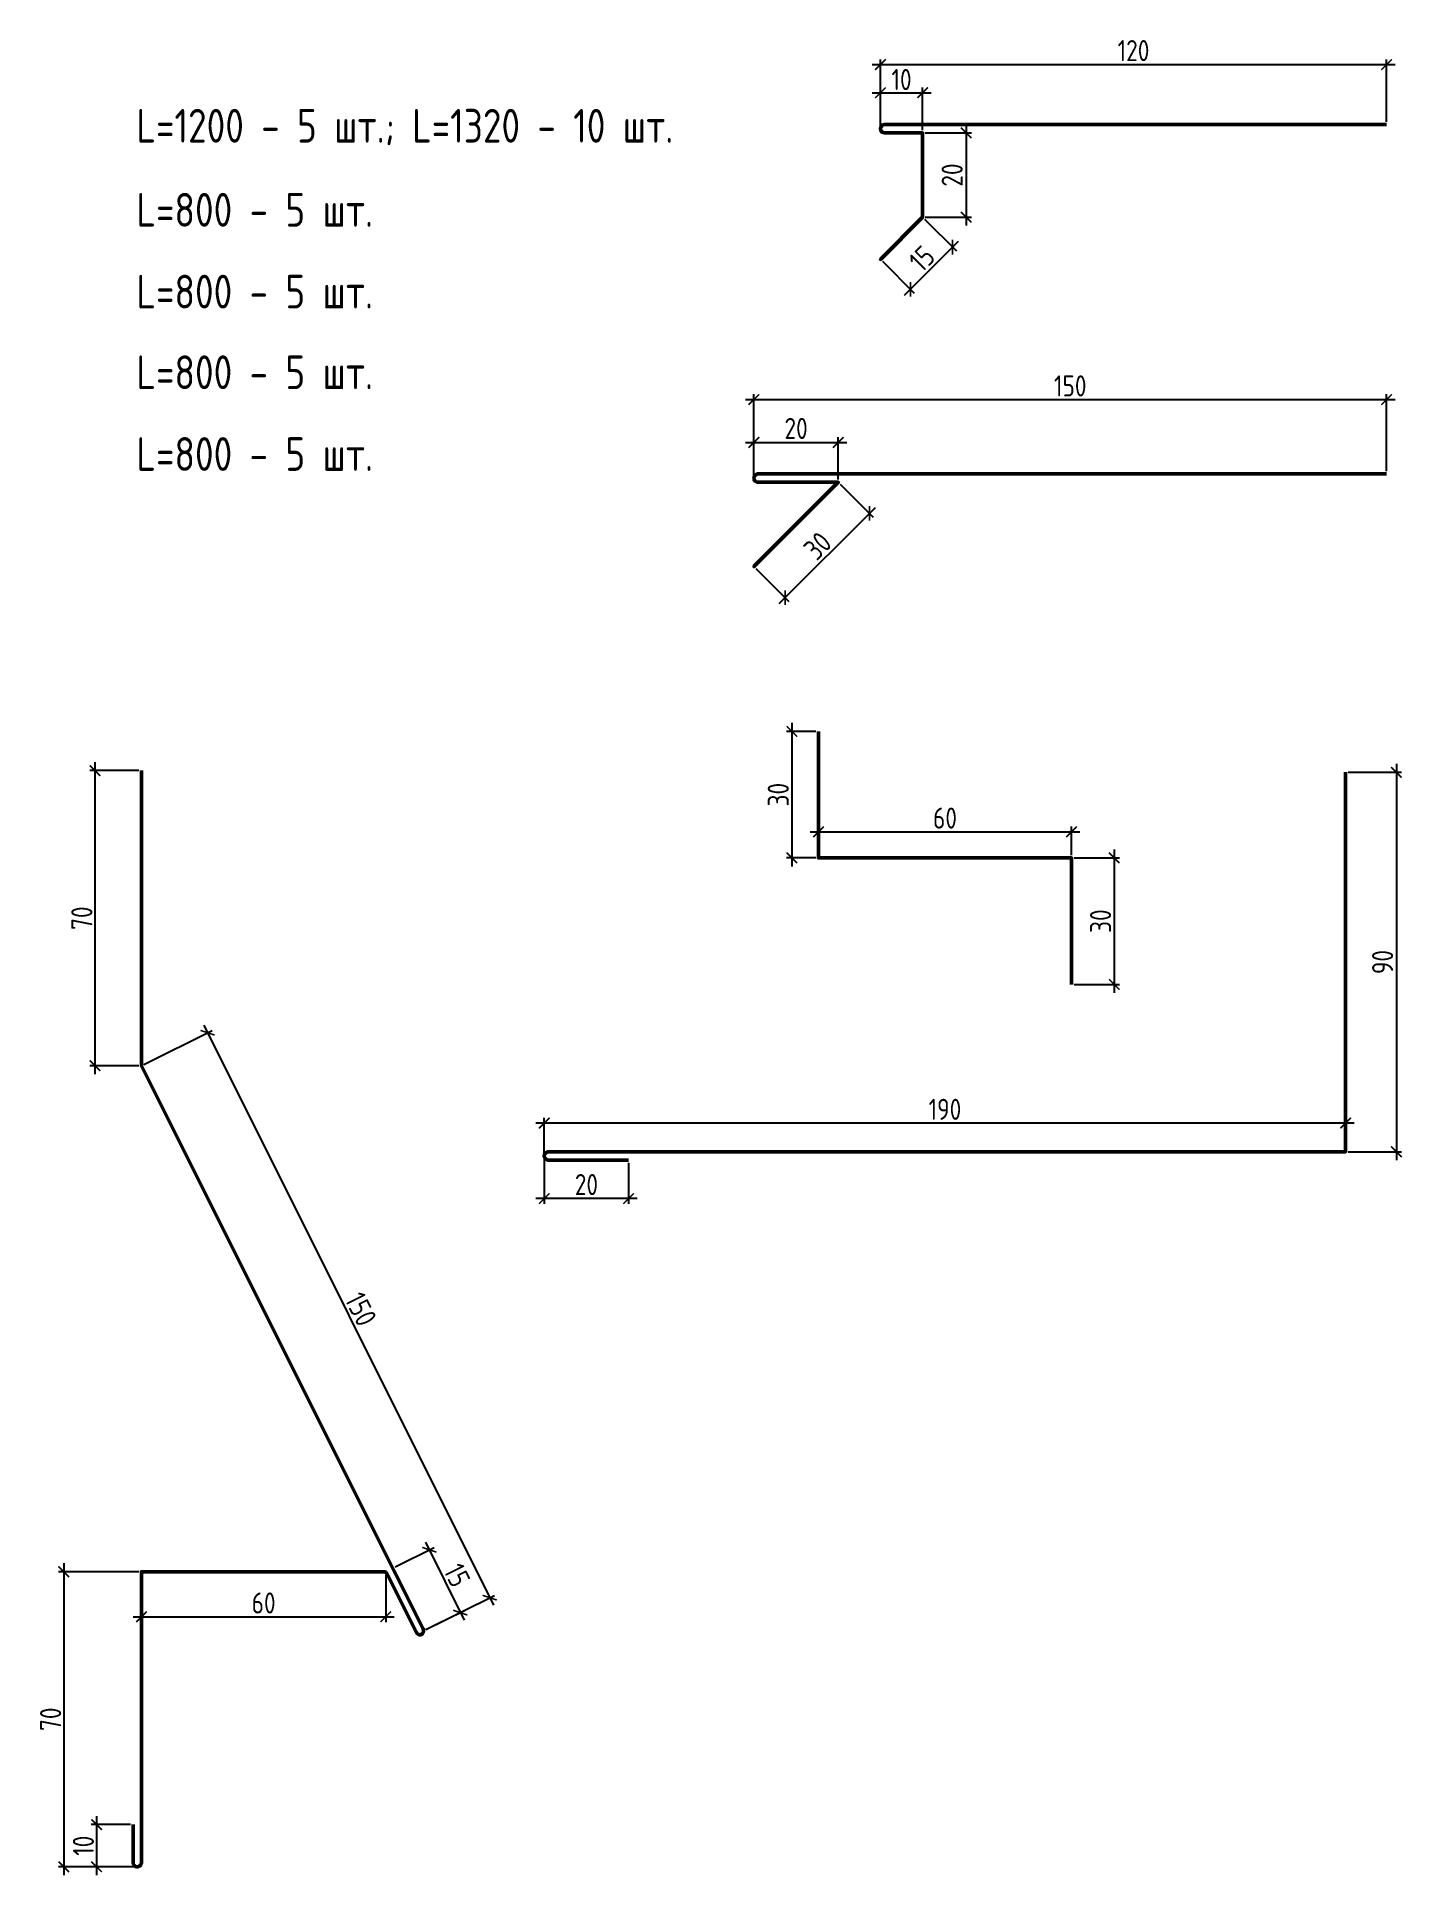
# Model space of a CAD drawing. Header units: millimetres. Extents: x 17 to 341, y 44 to 480.
import ezdxf

# ---------------------------------------------------------------- set-up
doc = ezdxf.new("R2010")
doc.units = ezdxf.units.MM
doc.styles.add('GOST 2.304', font='CS_Gost2304.shx')
doc.styles.add('SPDS', font='SPDS.shx')
doc.dimstyles.new('SPDS', dxfattribs={"dimtxt": 2.5, "dimasz": 2.5, "dimexe": 1.25, "dimexo": 0.625, "dimtad": 1, "dimtoh": 1, "dimdec": 0, "dimrnd": 0.001, "dimtxsty": 'SPDS', "dimblk": 'ARCHTICK', "dimcen": 2.5, "dimdle": 2, "dimadec": 0, "dimazin": 2, "dimtfac": 1, "dimtdec": 0, "dimtmove": 1, "dimatfit": 3, "dimfxl": 1, "dimtolj": 1, "dimtzin": 0, "dimarcsym": 0})

# ---------------------------------------------------------------- blocks, each defined once
blk = doc.blocks.new('_ArchTick')
at = {"color": 0, "linetype": 'ByBlock', "const_width": 0.15}
blk.add_lwpolyline([(-0.5, -0.5), (0.5, 0.5)], dxfattribs=at)
blk = doc.blocks.new('*D1')
at = {"color": 0, "lineweight": -2, "ltscale": 2, "transparency": 16777216}
for p, q in [((185.26, 393.52), (339.26, 393.52)), ((187.26, 375.52), (187.26, 394.77)), ((337.26, 376.52), (337.26, 394.77))]:
    blk.add_line(p, q, dxfattribs=at)
at = {"layer": 'Defpoints', "color": 0, "ltscale": 2, "transparency": 16777216}
for p in [(337.26, 393.52), (337.26, 375.9), (187.26, 374.9)]:
    blk.add_point(p, dxfattribs=at)
at = {"color": 0, "lineweight": -2, "ltscale": 2, "transparency": 16777216, "xscale": 2.5, "yscale": 2.5, "zscale": 2.5, "rotation": 180}
blk.add_blockref('_ArchTick', (187.26, 393.52), dxfattribs=at)
at = {"color": 0, "lineweight": -2, "ltscale": 2, "transparency": 16777216, "xscale": 2.5, "yscale": 2.5, "zscale": 2.5}
blk.add_blockref('_ArchTick', (337.26, 393.52), dxfattribs=at)
at = {"color": 0, "ltscale": 2, "transparency": 16777216, "insert": (262.26, 396.75), "char_height": 5, "attachment_point": 5, "style": 'SPDS'}
blk.add_mtext('\\A1;150', dxfattribs=at)
blk = doc.blocks.new('*D2')
at = {"color": 0, "lineweight": -2, "ltscale": 2, "transparency": 16777216}
for p, q in [((187.26, 375.52), (187.26, 384.59)), ((207.26, 374.52), (207.26, 384.59)), ((185.26, 383.34), (209.26, 383.34))]:
    blk.add_line(p, q, dxfattribs=at)
at = {"layer": 'Defpoints', "color": 0, "ltscale": 2, "transparency": 16777216}
for p in [(207.26, 383.34), (187.26, 374.9), (207.26, 373.9)]:
    blk.add_point(p, dxfattribs=at)
at = {"color": 0, "lineweight": -2, "ltscale": 2, "transparency": 16777216, "xscale": 2.5, "yscale": 2.5, "zscale": 2.5, "rotation": 180}
blk.add_blockref('_ArchTick', (187.26, 383.34), dxfattribs=at)
at = {"color": 0, "lineweight": -2, "ltscale": 2, "transparency": 16777216, "xscale": 2.5, "yscale": 2.5, "zscale": 2.5}
blk.add_blockref('_ArchTick', (207.26, 383.34), dxfattribs=at)
at = {"color": 0, "ltscale": 2, "transparency": 16777216, "insert": (197.26, 386.66), "char_height": 5, "attachment_point": 5, "style": 'SPDS'}
blk.add_mtext('\\A1;20', dxfattribs=at)
blk = doc.blocks.new('*D3')
at = {"color": 0, "lineweight": -2, "ltscale": 2, "transparency": 16777216}
for p, q in [((207.71, 373.46), (215.52, 365.64)), ((193.22, 345.11), (216.05, 367.94)), ((187.71, 353.46), (195.52, 345.64))]:
    blk.add_line(p, q, dxfattribs=at)
at = {"layer": 'Defpoints', "color": 0, "ltscale": 2, "transparency": 16777216}
for p in [(207.26, 373.9), (214.64, 366.52), (187.26, 353.9)]:
    blk.add_point(p, dxfattribs=at)
at = {"color": 0, "lineweight": -2, "ltscale": 2, "transparency": 16777216, "xscale": 2.5, "yscale": 2.5, "zscale": 2.5}
for p, rotation in [((214.64, 366.52), 45), ((194.64, 346.52), 225)]:
    blk.add_blockref('_ArchTick', p, dxfattribs=dict(at, rotation=rotation))
at = {"color": 0, "ltscale": 2, "transparency": 16777216, "insert": (202.36, 358.81), "char_height": 5, "attachment_point": 5, "rotation": 45, "style": 'SPDS'}
blk.add_mtext('\\A1;30', dxfattribs=at)
blk = doc.blocks.new('*D4')
at = {"color": 0, "lineweight": -2, "ltscale": 2, "transparency": 16777216}
for p, q in [((215.26, 472.96), (339.26, 472.96)), ((217.26, 458.38), (217.26, 474.21)), ((337.26, 459.38), (337.26, 474.21))]:
    blk.add_line(p, q, dxfattribs=at)
at = {"layer": 'Defpoints', "color": 0, "ltscale": 2, "transparency": 16777216}
for p in [(337.26, 472.96), (337.26, 458.76), (217.26, 457.76)]:
    blk.add_point(p, dxfattribs=at)
at = {"color": 0, "lineweight": -2, "ltscale": 2, "transparency": 16777216, "xscale": 2.5, "yscale": 2.5, "zscale": 2.5, "rotation": 180}
blk.add_blockref('_ArchTick', (217.26, 472.96), dxfattribs=at)
at = {"color": 0, "lineweight": -2, "ltscale": 2, "transparency": 16777216, "xscale": 2.5, "yscale": 2.5, "zscale": 2.5}
blk.add_blockref('_ArchTick', (337.26, 472.96), dxfattribs=at)
at = {"color": 0, "ltscale": 2, "transparency": 16777216, "insert": (277.26, 476.28), "char_height": 5, "attachment_point": 5, "style": 'SPDS'}
blk.add_mtext('\\A1;120', dxfattribs=at)
blk = doc.blocks.new('*D5')
at = {"color": 0, "lineweight": -2, "ltscale": 2, "transparency": 16777216}
for p, q in [((217.26, 458.38), (217.26, 467.55)), ((227.26, 457.38), (227.26, 467.55)), ((215.26, 466.3), (229.26, 466.3))]:
    blk.add_line(p, q, dxfattribs=at)
at = {"layer": 'Defpoints', "color": 0, "ltscale": 2, "transparency": 16777216}
for p in [(227.26, 466.3), (217.26, 457.76), (227.26, 456.76)]:
    blk.add_point(p, dxfattribs=at)
at = {"color": 0, "lineweight": -2, "ltscale": 2, "transparency": 16777216, "xscale": 2.5, "yscale": 2.5, "zscale": 2.5, "rotation": 180}
blk.add_blockref('_ArchTick', (217.26, 466.3), dxfattribs=at)
at = {"color": 0, "lineweight": -2, "ltscale": 2, "transparency": 16777216, "xscale": 2.5, "yscale": 2.5, "zscale": 2.5}
blk.add_blockref('_ArchTick', (227.26, 466.3), dxfattribs=at)
at = {"color": 0, "ltscale": 2, "transparency": 16777216, "insert": (222.26, 469.42), "char_height": 5, "attachment_point": 5, "style": 'SPDS'}
blk.add_mtext('\\A1;10', dxfattribs=at)
blk = doc.blocks.new('*D6')
at = {"color": 0, "lineweight": -2, "ltscale": 2, "transparency": 16777216}
for p, q in [((237.59, 458.76), (237.59, 434.76)), ((227.89, 456.76), (238.84, 456.76)), ((227.89, 436.76), (238.84, 436.76))]:
    blk.add_line(p, q, dxfattribs=at)
at = {"layer": 'Defpoints', "color": 0, "ltscale": 2, "transparency": 16777216}
for p in [(227.26, 456.76), (227.26, 436.76), (237.59, 436.76)]:
    blk.add_point(p, dxfattribs=at)
at = {"color": 0, "lineweight": -2, "ltscale": 2, "transparency": 16777216, "xscale": 2.5, "yscale": 2.5, "zscale": 2.5}
for p, rotation in [((237.59, 456.76), 90), ((237.59, 436.76), 270)]:
    blk.add_blockref('_ArchTick', p, dxfattribs=dict(at, rotation=rotation))
at = {"color": 0, "ltscale": 2, "transparency": 16777216, "insert": (234.27, 446.76), "char_height": 5, "attachment_point": 5, "rotation": 90, "style": 'SPDS'}
blk.add_mtext('\\A1;20', dxfattribs=at)
blk = doc.blocks.new('*D7')
at = {"color": 0, "lineweight": -2, "ltscale": 2, "transparency": 16777216}
for p, q in [((227.71, 436.31), (235.25, 428.77)), ((222.96, 418.24), (235.78, 431.07)), ((217.71, 426.31), (225.25, 418.77))]:
    blk.add_line(p, q, dxfattribs=at)
at = {"layer": 'Defpoints', "color": 0, "ltscale": 2, "transparency": 16777216}
for p in [(227.26, 436.76), (234.37, 429.65), (217.26, 426.76)]:
    blk.add_point(p, dxfattribs=at)
at = {"color": 0, "lineweight": -2, "ltscale": 2, "transparency": 16777216, "xscale": 2.5, "yscale": 2.5, "zscale": 2.5}
for p, rotation in [((234.37, 429.65), 45), ((224.37, 419.65), 225)]:
    blk.add_blockref('_ArchTick', p, dxfattribs=dict(at, rotation=rotation))
at = {"color": 0, "ltscale": 2, "transparency": 16777216, "insert": (227.09, 426.93), "char_height": 5, "attachment_point": 5, "rotation": 45, "style": 'SPDS'}
blk.add_mtext('\\A1;15', dxfattribs=at)
blk = doc.blocks.new('*D8')
at = {"color": 0, "lineweight": -2, "ltscale": 2, "transparency": 16777216}
for p, q in [((201.93, 314.8), (195.01, 314.8)), ((196.26, 316.8), (196.26, 282.8)), ((201.93, 284.8), (195.01, 284.8))]:
    blk.add_line(p, q, dxfattribs=at)
at = {"layer": 'Defpoints', "color": 0, "ltscale": 2, "transparency": 16777216}
for p in [(202.56, 314.8), (196.26, 284.8), (202.56, 284.8)]:
    blk.add_point(p, dxfattribs=at)
at = {"color": 0, "lineweight": -2, "ltscale": 2, "transparency": 16777216, "xscale": 2.5, "yscale": 2.5, "zscale": 2.5}
for p, rotation in [((196.26, 314.8), 90), ((196.26, 284.8), 270)]:
    blk.add_blockref('_ArchTick', p, dxfattribs=dict(at, rotation=rotation))
at = {"color": 0, "ltscale": 2, "transparency": 16777216, "insert": (193.04, 299.8), "char_height": 5, "attachment_point": 5, "rotation": 90, "style": 'SPDS'}
blk.add_mtext('\\A1;30', dxfattribs=at)
blk = doc.blocks.new('*D9')
at = {"color": 0, "lineweight": -2, "ltscale": 2, "transparency": 16777216}
for p, q in [((202.56, 285.42), (202.56, 292.23)), ((262.56, 285.42), (262.56, 292.23)), ((200.56, 290.98), (264.56, 290.98))]:
    blk.add_line(p, q, dxfattribs=at)
at = {"layer": 'Defpoints', "color": 0, "ltscale": 2, "transparency": 16777216}
for p in [(262.56, 290.98), (202.56, 284.8), (262.56, 284.8)]:
    blk.add_point(p, dxfattribs=at)
at = {"color": 0, "lineweight": -2, "ltscale": 2, "transparency": 16777216, "xscale": 2.5, "yscale": 2.5, "zscale": 2.5, "rotation": 180}
blk.add_blockref('_ArchTick', (202.56, 290.98), dxfattribs=at)
at = {"color": 0, "lineweight": -2, "ltscale": 2, "transparency": 16777216, "xscale": 2.5, "yscale": 2.5, "zscale": 2.5}
blk.add_blockref('_ArchTick', (262.56, 290.98), dxfattribs=at)
at = {"color": 0, "ltscale": 2, "transparency": 16777216, "insert": (232.56, 294.25), "char_height": 5, "attachment_point": 5, "style": 'SPDS'}
blk.add_mtext('\\A1;60', dxfattribs=at)
blk = doc.blocks.new('*D10')
at = {"color": 0, "lineweight": -2, "ltscale": 2, "transparency": 16777216}
for p, q in [((263.18, 284.8), (273.93, 284.8)), ((272.68, 286.8), (272.68, 252.8)), ((263.18, 254.8), (273.93, 254.8))]:
    blk.add_line(p, q, dxfattribs=at)
at = {"layer": 'Defpoints', "color": 0, "ltscale": 2, "transparency": 16777216}
for p in [(262.56, 284.8), (262.56, 254.8), (272.68, 254.8)]:
    blk.add_point(p, dxfattribs=at)
at = {"color": 0, "lineweight": -2, "ltscale": 2, "transparency": 16777216, "xscale": 2.5, "yscale": 2.5, "zscale": 2.5}
for p, rotation in [((272.68, 284.8), 90), ((272.68, 254.8), 270)]:
    blk.add_blockref('_ArchTick', p, dxfattribs=dict(at, rotation=rotation))
at = {"color": 0, "ltscale": 2, "transparency": 16777216, "insert": (269.45, 269.8), "char_height": 5, "attachment_point": 5, "rotation": 90, "style": 'SPDS'}
blk.add_mtext('\\A1;30', dxfattribs=at)
blk = doc.blocks.new('*D11')
at = {"color": 0, "lineweight": -2, "ltscale": 2, "transparency": 16777216}
for p, q in [((339.58, 307.1), (339.58, 213.1)), ((328.18, 305.1), (340.83, 305.1)), ((328.18, 215.1), (340.83, 215.1))]:
    blk.add_line(p, q, dxfattribs=at)
at = {"layer": 'Defpoints', "color": 0, "ltscale": 2, "transparency": 16777216}
for p in [(327.55, 305.1), (327.55, 215.1), (339.58, 215.1)]:
    blk.add_point(p, dxfattribs=at)
at = {"color": 0, "lineweight": -2, "ltscale": 2, "transparency": 16777216, "xscale": 2.5, "yscale": 2.5, "zscale": 2.5}
for p, rotation in [((339.58, 305.1), 90), ((339.58, 215.1), 270)]:
    blk.add_blockref('_ArchTick', p, dxfattribs=dict(at, rotation=rotation))
at = {"color": 0, "ltscale": 2, "transparency": 16777216, "insert": (336.31, 260.1), "char_height": 5, "attachment_point": 5, "rotation": 90, "style": 'SPDS'}
blk.add_mtext('\\A1;90', dxfattribs=at)
blk = doc.blocks.new('*D12')
at = {"color": 0, "lineweight": -2, "ltscale": 2, "transparency": 16777216}
for p, q in [((137.55, 214.72), (137.55, 223.15)), ((327.55, 215.73), (327.55, 223.15)), ((329.55, 221.9), (135.55, 221.9))]:
    blk.add_line(p, q, dxfattribs=at)
at = {"layer": 'Defpoints', "color": 0, "ltscale": 2, "transparency": 16777216}
for p in [(137.55, 221.9), (137.55, 214.1), (327.55, 215.1)]:
    blk.add_point(p, dxfattribs=at)
at = {"color": 0, "lineweight": -2, "ltscale": 2, "transparency": 16777216, "xscale": 2.5, "yscale": 2.5, "zscale": 2.5, "rotation": 180}
blk.add_blockref('_ArchTick', (137.55, 221.9), dxfattribs=at)
at = {"color": 0, "lineweight": -2, "ltscale": 2, "transparency": 16777216, "xscale": 2.5, "yscale": 2.5, "zscale": 2.5}
blk.add_blockref('_ArchTick', (327.55, 221.9), dxfattribs=at)
at = {"color": 0, "ltscale": 2, "transparency": 16777216, "insert": (232.55, 225.17), "char_height": 5, "attachment_point": 5, "style": 'SPDS'}
blk.add_mtext('\\A1;190', dxfattribs=at)
blk = doc.blocks.new('*D13')
at = {"color": 0, "lineweight": -2, "ltscale": 2, "transparency": 16777216}
for p, q in [((137.55, 213.53), (137.55, 202.75)), ((157.55, 212.48), (157.55, 202.75)), ((159.55, 204), (135.55, 204))]:
    blk.add_line(p, q, dxfattribs=at)
at = {"layer": 'Defpoints', "color": 0, "ltscale": 2, "transparency": 16777216}
for p in [(137.55, 214.16), (157.55, 213.1), (137.55, 204)]:
    blk.add_point(p, dxfattribs=at)
at = {"color": 0, "lineweight": -2, "ltscale": 2, "transparency": 16777216, "xscale": 2.5, "yscale": 2.5, "zscale": 2.5, "rotation": 180}
blk.add_blockref('_ArchTick', (137.55, 204), dxfattribs=at)
at = {"color": 0, "lineweight": -2, "ltscale": 2, "transparency": 16777216, "xscale": 2.5, "yscale": 2.5, "zscale": 2.5}
blk.add_blockref('_ArchTick', (157.55, 204), dxfattribs=at)
at = {"color": 0, "ltscale": 2, "transparency": 16777216, "insert": (147.55, 207.32), "char_height": 5, "attachment_point": 5, "style": 'SPDS'}
blk.add_mtext('\\A1;20', dxfattribs=at)
blk = doc.blocks.new('*D14')
at = {"color": 0, "lineweight": -2, "ltscale": 2, "transparency": 16777216}
for p, q in [((41.44, 305.5), (29.79, 305.5)), ((31.04, 307.5), (31.04, 233.5)), ((41.44, 235.5), (29.79, 235.5))]:
    blk.add_line(p, q, dxfattribs=at)
at = {"layer": 'Defpoints', "color": 0, "ltscale": 2, "transparency": 16777216}
for p in [(42.06, 305.5), (31.04, 235.5), (42.06, 235.5)]:
    blk.add_point(p, dxfattribs=at)
at = {"color": 0, "lineweight": -2, "ltscale": 2, "transparency": 16777216, "xscale": 2.5, "yscale": 2.5, "zscale": 2.5}
for p, rotation in [((31.04, 305.5), 90), ((31.04, 235.5), 270)]:
    blk.add_blockref('_ArchTick', p, dxfattribs=dict(at, rotation=rotation))
at = {"color": 0, "ltscale": 2, "transparency": 16777216, "insert": (27.92, 270.5), "char_height": 5, "attachment_point": 5, "rotation": 90, "style": 'SPDS'}
blk.add_mtext('\\A1;70', dxfattribs=at)
blk = doc.blocks.new('*D15')
at = {"color": 0, "lineweight": -2, "ltscale": 2, "transparency": 16777216}
for p, q in [((42.06, 114.88), (42.06, 103.56)), ((99.97, 114.73), (99.97, 103.56)), ((40.06, 104.81), (101.97, 104.81))]:
    blk.add_line(p, q, dxfattribs=at)
at = {"layer": 'Defpoints', "color": 0, "ltscale": 2, "transparency": 16777216}
for p in [(42.06, 115.5), (99.97, 115.36), (99.97, 104.81)]:
    blk.add_point(p, dxfattribs=at)
at = {"color": 0, "lineweight": -2, "ltscale": 2, "transparency": 16777216, "xscale": 2.5, "yscale": 2.5, "zscale": 2.5, "rotation": 180}
blk.add_blockref('_ArchTick', (42.06, 104.81), dxfattribs=at)
at = {"color": 0, "lineweight": -2, "ltscale": 2, "transparency": 16777216, "xscale": 2.5, "yscale": 2.5, "zscale": 2.5}
blk.add_blockref('_ArchTick', (99.97, 104.81), dxfattribs=at)
at = {"color": 0, "ltscale": 2, "transparency": 16777216, "insert": (71.02, 108.08), "char_height": 5, "attachment_point": 5, "style": 'SPDS'}
blk.add_mtext('\\A1;60', dxfattribs=at)
blk = doc.blocks.new('*D16')
at = {"color": 0, "lineweight": -2, "ltscale": 2, "transparency": 16777216}
for p, q in [((41.44, 115.5), (22.39, 115.5)), ((23.64, 117.5), (23.64, 43.5)), ((40.44, 45.5), (22.39, 45.5))]:
    blk.add_line(p, q, dxfattribs=at)
at = {"layer": 'Defpoints', "color": 0, "ltscale": 2, "transparency": 16777216}
for p in [(42.06, 115.5), (23.64, 45.5), (41.06, 45.5)]:
    blk.add_point(p, dxfattribs=at)
at = {"color": 0, "lineweight": -2, "ltscale": 2, "transparency": 16777216, "xscale": 2.5, "yscale": 2.5, "zscale": 2.5}
for p, rotation in [((23.64, 115.5), 90), ((23.64, 45.5), 270)]:
    blk.add_blockref('_ArchTick', p, dxfattribs=dict(at, rotation=rotation))
at = {"color": 0, "ltscale": 2, "transparency": 16777216, "insert": (20.52, 80.5), "char_height": 5, "attachment_point": 5, "rotation": 90, "style": 'SPDS'}
blk.add_mtext('\\A1;70', dxfattribs=at)
blk = doc.blocks.new('*D17')
at = {"color": 0, "lineweight": -2, "ltscale": 2, "transparency": 16777216}
for p, q in [((31.42, 57.5), (31.42, 43.5)), ((39.44, 55.5), (30.17, 55.5)), ((39.81, 45.5), (30.17, 45.5))]:
    blk.add_line(p, q, dxfattribs=at)
at = {"layer": 'Defpoints', "color": 0, "ltscale": 2, "transparency": 16777216}
for p in [(40.06, 55.5), (31.42, 45.5), (40.44, 45.5)]:
    blk.add_point(p, dxfattribs=at)
at = {"color": 0, "lineweight": -2, "ltscale": 2, "transparency": 16777216, "xscale": 2.5, "yscale": 2.5, "zscale": 2.5}
for p, rotation in [((31.42, 55.5), 90), ((31.42, 45.5), 270)]:
    blk.add_blockref('_ArchTick', p, dxfattribs=dict(at, rotation=rotation))
at = {"color": 0, "ltscale": 2, "transparency": 16777216, "insert": (28.29, 50.5), "char_height": 5, "attachment_point": 5, "rotation": 90, "style": 'SPDS'}
blk.add_mtext('\\A1;10', dxfattribs=at)
blk = doc.blocks.new('*D18')
at = {"color": 0, "lineweight": -2, "ltscale": 2, "transparency": 16777216}
for p, q in [((56.84, 245.12), (125.51, 107.54)), ((42.62, 235.78), (58.85, 243.88)), ((109.5, 101.78), (125.74, 109.88))]:
    blk.add_line(p, q, dxfattribs=at)
at = {"layer": 'Defpoints', "color": 0, "ltscale": 2, "transparency": 16777216}
for p in [(42.06, 235.5), (124.62, 109.33), (108.95, 101.5)]:
    blk.add_point(p, dxfattribs=at)
at = {"color": 0, "lineweight": -2, "ltscale": 2, "transparency": 16777216, "xscale": 2.5, "yscale": 2.5, "zscale": 2.5}
for p, rotation in [((57.74, 243.33), 116.5246617326728), ((124.62, 109.33), 296.5246617326728)]:
    blk.add_blockref('_ArchTick', p, dxfattribs=dict(at, rotation=rotation))
at = {"color": 0, "ltscale": 2, "transparency": 16777216, "insert": (94.07, 177.77), "char_height": 5, "attachment_point": 5, "rotation": 296.5247, "style": 'SPDS'}
blk.add_mtext('\\A1;150', dxfattribs=at)
blk = doc.blocks.new('*D19')
at = {"color": 0, "lineweight": -2, "ltscale": 2, "transparency": 16777216}
for p, q in [((109.42, 122.49), (118.53, 103.99)), ((102.17, 116.69), (111.43, 121.25)), ((109.51, 101.78), (118.77, 106.34))]:
    blk.add_line(p, q, dxfattribs=at)
at = {"layer": 'Defpoints', "color": 0, "ltscale": 2, "transparency": 16777216}
for p in [(101.61, 116.42), (117.64, 105.79), (108.95, 101.5)]:
    blk.add_point(p, dxfattribs=at)
at = {"color": 0, "lineweight": -2, "ltscale": 2, "transparency": 16777216, "xscale": 2.5, "yscale": 2.5, "zscale": 2.5}
for p, rotation in [((110.31, 120.7), 116.2010688563146), ((117.64, 105.79), 296.2010688563146)]:
    blk.add_blockref('_ArchTick', p, dxfattribs=dict(at, rotation=rotation))
at = {"color": 0, "ltscale": 2, "transparency": 16777216, "insert": (116.87, 114.67), "char_height": 5, "attachment_point": 5, "rotation": 296.2011, "style": 'SPDS'}
blk.add_mtext('\\A1;15', dxfattribs=at)

msp = doc.modelspace()

# ---------------------------------------------------------------- linework, layer by layer
at = {"lineweight": 50, "ltscale": 100}
for points in [[(337.26, 458.76), (218.26, 458.76, 0.414214), (217.26, 457.76), (217.26, 457.76, 0.414214), (218.26, 456.76), (227.26, 456.76), (227.26, 436.76), (217.26, 426.76), (217.26, 426.76)], [(337.26, 375.9), (188.26, 375.9, 0.414214), (187.26, 374.9), (187.26, 374.9, 0.414214), (188.26, 373.9), (207.26, 373.9), (187.26, 353.9), (187.26, 353.9)], [(42.06, 305.5), (42.06, 235.5), (102.06, 115.5), (102.06, 115.5), (108.84, 101.95, -0.557537), (107.95, 100.5), (108.18, 100.5, -0.284079), (107.29, 101.06), (100.34, 114.95, 0.284079), (99.45, 115.5), (42.06, 115.5), (42.06, 46.5, -0.414214), (41.06, 45.5), (41.06, 45.5, -0.414214), (40.06, 46.5), (40.06, 55.5)]]:
    msp.add_lwpolyline(points, format="xyb", dxfattribs=at)
msp.add_lwpolyline([(202.56, 314.8), (202.56, 284.8), (262.56, 284.8), (262.56, 254.8)], dxfattribs=at)
at = {"lineweight": 50}
msp.add_lwpolyline([(327.55, 305.1), (327.55, 215.1), (138.55, 215.1, 0.414214), (137.55, 214.1), (137.55, 214.1, 0.414214), (138.55, 213.1), (157.55, 213.1)], format="xyb", dxfattribs=at)

# ---------------------------------------------------------------- texts
at = {"linetype": 'Continuous', "style": 'GOST 2.304'}
for s, p in [('L=1200 - 5 шт.; L=1320 - 10 шт.', (40.86, 454.45)), ('L=800 - 5 шт.', (40.86, 434.52)), ('L=800 - 5 шт.', (40.86, 415.12)), ('L=800 - 5 шт.', (40.86, 395.99)), ('L=800 - 5 шт.', (40.86, 376.6))]:
    msp.add_text(s, height=8, dxfattribs=at).set_placement(p)

# ---------------------------------------------------------------- dimensions: what is measured, and where the dimension line sits
at = {"ltscale": 2}
for base, p1, p2, override, picture, middle in [((337.26, 472.96), (217.26, 457.76), (337.26, 458.76), {"dimtxt": 5}, '*D4', (277.26, 476.28)), ((227.26, 466.3), (217.26, 457.76), (227.26, 456.76), {"dimtxt": 5}, '*D5', (222.26, 469.42)), ((337.26, 393.52), (187.26, 374.9), (337.26, 375.9), {"dimtxt": 5}, '*D1', (262.26, 396.75)), ((207.26, 383.34), (187.26, 374.9), (207.26, 373.9), {"dimtxt": 5}, '*D2', (197.26, 386.66)), ((262.56, 290.98), (202.56, 284.8), (262.56, 284.8), {"dimtxt": 5, "dimasz": 2.5}, '*D9', (232.56, 294.25)), ((137.55, 221.9), (327.55, 215.1), (137.55, 214.1), {"dimtxt": 5}, '*D12', (232.55, 225.17)), ((137.55, 204), (157.55, 213.1), (137.55, 214.16), {"dimtxt": 5}, '*D13', (147.55, 207.32))]:
    dim = msp.add_linear_dim(base=base, p1=p1, p2=p2, dimstyle='SPDS', override=override, dxfattribs=at)
    dim.commit()
    dim.dimension.update_dxf_attribs({"geometry": picture, "text_midpoint": middle})
for base, p1, p2, picture, middle in [((237.59, 436.76), (227.26, 456.76), (227.26, 436.76), '*D6', (234.27, 446.76)), ((196.26, 284.8), (202.56, 314.8), (202.56, 284.8), '*D8', (193.04, 299.8)), ((31.04, 235.5), (42.06, 305.5), (42.06, 235.5), '*D14', (27.92, 270.5)), ((339.58, 215.1), (327.55, 305.1), (327.55, 215.1), '*D11', (336.31, 260.1)), ((272.68, 254.8), (262.56, 284.8), (262.56, 254.8), '*D10', (269.45, 269.8)), ((23.64, 45.5), (42.06, 115.5), (41.06, 45.5), '*D16', (20.52, 80.5)), ((31.42, 45.5), (40.06, 55.5), (40.44, 45.5), '*D17', (28.29, 50.5))]:
    dim = msp.add_linear_dim(base=base, p1=p1, p2=p2, angle=90, dimstyle='SPDS', override={"dimtxt": 5}, dxfattribs=at)
    dim.commit()
    dim.dimension.update_dxf_attribs({"geometry": picture, "text_midpoint": middle})
for p1, p2, distance, text, picture, middle in [((217.26, 426.76), (227.26, 436.76), -10.05, '15', '*D7', (227.09, 426.93)), ((187.26, 353.9), (207.26, 373.9), -10.43, '30', '*D3', (202.36, 358.81)), ((101.61, 116.42), (108.95, 101.5), 9.7, '15', '*D19', (116.87, 114.67))]:
    dim = msp.add_aligned_dim(p1=p1, p2=p2, distance=distance, text=text, dimstyle='SPDS', override={"dimtxt": 5, "dimlfac": 1, "dimtxsty": 'SPDS', "dimblk1": 'ArchTick', "dimblk2": 'ArchTick', "dimsah": 1, "dimtolj": 1}, dxfattribs=at)
    dim.commit()
    dim.dimension.update_dxf_attribs({"geometry": picture, "text_midpoint": middle})
dim = msp.add_aligned_dim(p1=(42.06, 235.5), p2=(108.95, 101.5), distance=17.52, dimstyle='SPDS', override={"dimtxt": 5}, dxfattribs=at)
dim.commit()
dim.dimension.update_dxf_attribs({"geometry": '*D18', "text_midpoint": (94.07, 177.77)})
dim = msp.add_linear_dim(base=(99.97, 104.81), p1=(42.06, 115.5), p2=(99.97, 115.36), text='60', dimstyle='SPDS', override={"dimtxt": 5, "dimlfac": 1, "dimtxsty": 'SPDS', "dimblk1": 'ArchTick', "dimblk2": 'ArchTick', "dimsah": 1, "dimtolj": 1}, dxfattribs=at)
dim.commit()
dim.dimension.update_dxf_attribs({"geometry": '*D15', "text_midpoint": (71.02, 108.08)})

doc.saveas('drawing.dxf')
